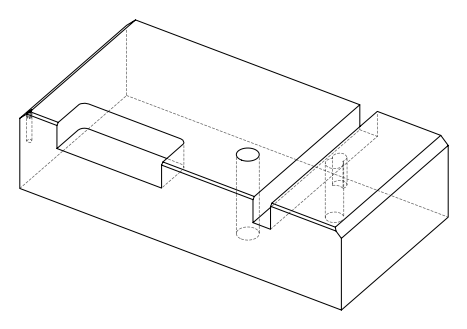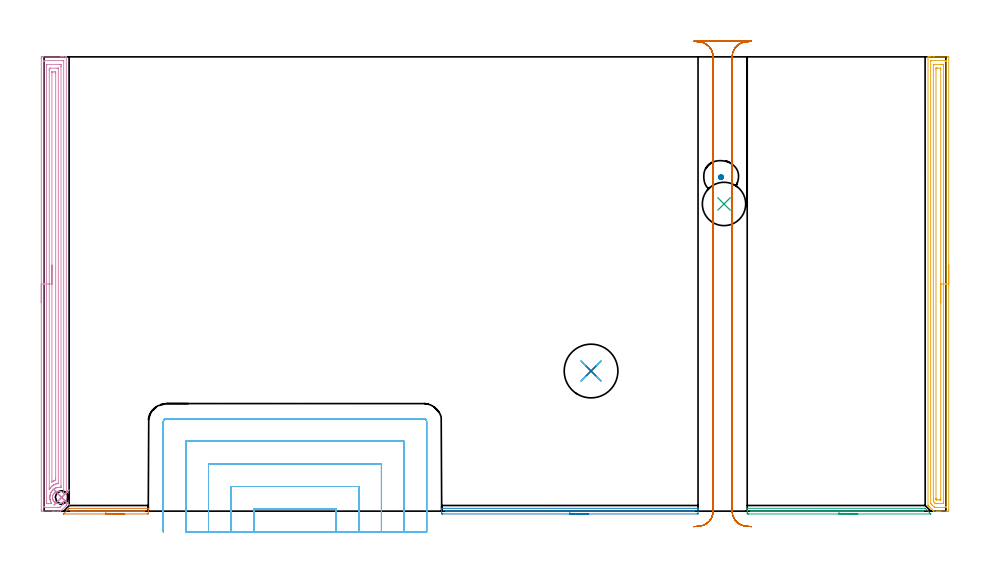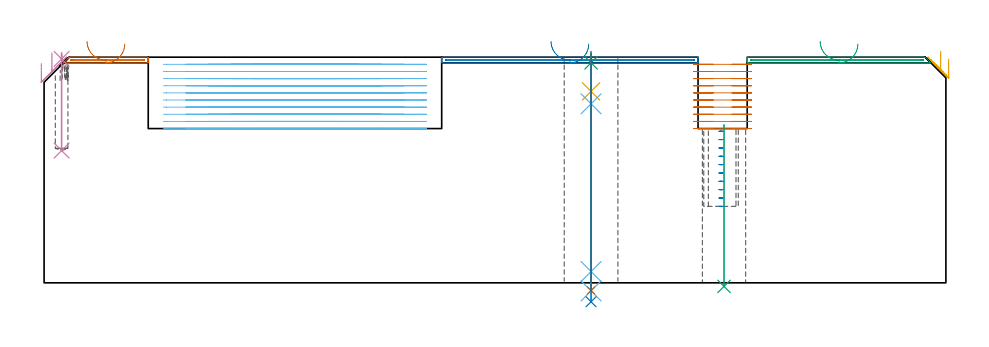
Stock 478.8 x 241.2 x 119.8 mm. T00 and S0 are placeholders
(PLAN: 16 operations, 8 tool changes, 69.5 min)
(1 AREA_MILL | FG_CHAMFER_SURFACE | UGT0205_001 | 0.83 min | 223 mm3)
(2 AREA_MILL_1 | FG_CHAMFER_SURFACE_1 | UGT0205_001 | 2.31 min | 631 mm3)
(3 AREA_MILL_2 | FG_CHAMFER_SURFACE_2 | UGT0205_001 | 1.67 min | 459 mm3)
(4 AREA_MILL_3 | FG_CHAMFER_SURFACE_3 | UGT0205_001 | 9.85 min | 21310 mm3)
(5 AREA_MILL_4 | FG_CHAMFER_SURFACE_4 | UGT0205_001 | 7.97 min | 14574 mm3)
(6 MILL_SLOT | SLOT_PARTIAL_RECTANGULAR | NXT0201_012 | Follow Part, ap 4, ae 75% | 31.75 min | 335668 mm3)
(7 MILL_RECTANGULAR_SLOT | SLOT_RECTANGULAR | NXT0201_012 | Follow Part, ap 4, ae 75% | 12.34 min | 238618 mm3)
(8 MILL_BLIND_HOLE_FROM_SOLID_MATERIAL | STEP1POCKET | NXT0201_012 | Spiral | 0.45 min | 10925 mm3)
(9 SPOT_DRILL | STEP1HOLE | NXT0321_9005460120000 | 0.05 min | 132 mm3)
(10 SPOT_DRILL_1 | STEP1POCKET_1 | NXT0321_9005460120000 | 0.03 min | 0 mm3)
(11 DRILL_BLIND_HOLE_INTO_CENTER | STEP1HOLE | NXT0301_092 | 0.08 min | 1713 mm3)
(12 GUN_DRILL_THROUGH_HOLE | STEP1HOLE | UGT0307_009 | 0.6 min | 11580 mm3)
(13 DRILL_TO_ENLARGE_THROUGH_HOLE | STEP1HOLE | NXT0301_104 | 0.5 min | 4975 mm3)
(14 DRILL_TO_ENLARGE_THROUGH_HOLE_1 | STEP1HOLE | UGT0301_392 | 0.53 min | 57885 mm3)
(15 INDEXABLE_INSERT_DRILL_THROUGH_HOLE_FROM_SOLID | STEP1HOLE_1 | NXT0302_017 | 0.35 min | 31383 mm3)
(16 DRILL_BLIND_HOLE_INTO_CENTER_1 | STEP1POCKET_1 | NXT0301_038 | 0.21 min | 1453 mm3)
(TOOL UGT0205_001 | Chamfer Mill 20 x 3 x 45 deg. | D20 FL50 Z2)
(TOOL NXT0201_012 | ENDMILL 16mm [2P460-1600-NA 1630] | D16 FL38 Z6)
(TOOL NXT0321_9005460120000 | NC Spot Drill, 142deg, 12mm, Carbide, Uncoated | D12 PA142 FL30 Z2)
(TOOL NXT0301_092 | Carbide Drill 12.1mm [860.1-1210-061A1-MM 2214] | D12.1 PA140 FL77 Z2)
(TOOL UGT0307_009 | Gun Drill 12 mm | D12 PA130 FL24 Z1)
(TOOL NXT0301_104 | Carbide Drill 14mm [860.1-1400-112A1-MM 2214] | D14 PA140 FL123 Z2)
(TOOL UGT0301_392 | Twist Drill 28.5 mm | D28.5 PA118 FL165 Z2)
(TOOL NXT0302_017 | Index. Insert Drill 23mm [880-D2300L25-05] | D23 PA176 FL115 Z2)
(TOOL NXT0301_038 | Carbide Drill 6.7mm [860.1-0670-034A1-MM 2214] | D6.7 PA140 FL53 Z2)
(OP 1 AREA_MILL)
G17 G21 G94 G90
T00 M6
G54
G17 G0 G90 X42.8 Y-1.5 S1061 M3
G43 Z129.8 H0
Z126.8
G94 G1 X42.762 Z125.928 F250.
X42.648 Z125.063
X42.459 Z124.212
X42.197 Z123.38
X41.863 Z122.574
X41.46 Z121.8
X40.992 Z121.064
X40.46 Z120.372
X39.871 Z119.729
X39.228 Z119.14
X38.536 Z118.608
X37.8 Z118.14
X37.026 Z117.737
X36.22 Z117.403
X35.388 Z117.141
X34.536 Z116.952
X33.672 Z116.838
X32.8 Z116.8
X10.404
X10.321 Y-1.495 Z116.803
X10.318 Y-1.494 Z116.804
X10.321 Y-1.478 Z116.82
X12.733 Y0.933 Z119.233
X13.29 Y1.491 Z119.787
X13.304 Y1.494 Z119.789
X13.596 Y1.5 Z119.8
X55.13
X55.29 Y1.497 Z119.788
X55.293 Y1.441 Z119.733
X55.3 Y1.039 Z119.338
Y0.678 Z118.977
Y0. Z118.295
Y-1.231 Z117.066
X55.298 Y-1.491 Z116.805
X54.827 Y-1.5 Z116.8
X32.8
Y-0.086 Z118.214
X14.403 Y-0.085 Z118.215
X14.232 Y-0.083 Z118.217
X14.185 Y-0.08 Z118.22
X14.182 Y-0.078 Z118.222
X14.183 Y-0.074 Z118.226
X14.212 Y-0.041 Z118.259
X14.253 Y0. Z118.3
X14.335 Y0.073 Z118.373
X14.41 Y0.079 Z118.379
X14.489 Y0.082 Z118.382
X15.297 Y0.085 Z118.385
X15.382 Y0.086 Z118.386
X52.983 Y0.085 Z118.385
X53.155 Y0.083 Z118.383
X53.268 Y0.079 Z118.379
X53.292 Y0.077 Z118.377
X53.295 Y0.073 Z118.373
X53.297 Y0.057 Z118.357
X53.298 Y0. Z118.3
X53.295 Y-0.05 Z118.25
X53.29 Y-0.073 Z118.227
X53.285 Y-0.079 Z118.221
X53.24 Y-0.081 Z118.219
X53.069 Y-0.085 Z118.215
X52.983 Y-0.086 Z118.214
X52.897
X32.8
X31.928 Z118.252
X31.064 Z118.366
X30.212 Z118.555
X29.38 Z118.817
X28.574 Z119.151
X27.8 Z119.554
X27.064 Z120.023
X26.372 Z120.554
X25.729 Z121.143
X25.14 Z121.786
X24.608 Z122.478
X24.14 Z123.214
X23.737 Z123.988
X23.403 Z124.794
X23.141 Z125.626
X22.952 Z126.478
X22.838 Z127.343
X22.8 Z128.214
G0 Z129.8
M5
M2
(OP 2 AREA_MILL_1)
G17 G21 G94 G90
T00 M6
G54
G17 G0 G90 X289.15 Y-1.5 S1061 M3
G43 Z129.8 H0
Z126.8
G94 G1 X289.112 Z125.928 F250.
X288.998 Z125.064
X288.809 Z124.212
X288.547 Z123.38
X288.213 Z122.574
X287.81 Z121.8
X287.342 Z121.064
X286.81 Z120.372
X286.221 Z119.729
X285.578 Z119.14
X284.886 Z118.608
X284.15 Z118.14
X283.376 Z117.737
X282.57 Z117.403
X281.738 Z117.141
X280.887 Z116.952
X280.022 Z116.838
X279.15 Z116.8
X211.716
X211.572 Y-1.499 Z116.801
X211.102 Y-1.491 Z116.805
X211.1 Y-1.23 Z117.067
Y-0.893 Z117.404
Y-0.338 Z117.959
Y0. Z118.295
Y0.675 Z118.975
Y1.041 Z119.34
X211.107 Y1.441 Z119.733
X211.11 Y1.497 Z119.788
X211.269 Y1.5 Z119.8
X347.031
X347.19 Y1.497 Z119.788
X347.193 Y1.441 Z119.733
X347.2 Y1.04 Z119.34
Y0.675 Z118.975
Y0. Z118.295
Y-1.23 Z117.067
X347.198 Y-1.491 Z116.805
X346.727 Y-1.5 Z116.8
X279.15
Y-0.086 Z118.214
X213.416 Y-0.085 Z118.215
X213.244 Y-0.083 Z118.217
X213.131 Y-0.079 Z118.221
X213.108 Y-0.077 Z118.223
X213.105 Y-0.073 Z118.227
X213.103 Y-0.057 Z118.243
X213.102 Y0. Z118.3
X213.105 Y0.05 Z118.35
X213.11 Y0.072 Z118.372
X213.115 Y0.079 Z118.379
X213.159 Y0.081 Z118.381
X213.33 Y0.085 Z118.385
X213.416 Y0.086 Z118.386
X213.502
X344.884 Y0.085 Z118.385
X345.056 Y0.083 Z118.383
X345.169 Y0.079 Z118.379
X345.192 Y0.077 Z118.377
X345.195 Y0.073 Z118.373
X345.198 Y0.057 Z118.357
Y0. Z118.3
X345.195 Y-0.05 Z118.25
X345.191 Y-0.073 Z118.227
X345.185 Y-0.079 Z118.221
X345.141 Y-0.081 Z118.219
X344.97 Y-0.085 Z118.215
X344.884 Y-0.086 Z118.214
X344.798
X279.15
X278.278 Z118.252
X277.414 Z118.366
X276.562 Z118.555
X275.73 Z118.817
X274.924 Z119.151
X274.15 Z119.554
X273.414 Z120.023
X272.722 Z120.554
X272.079 Z121.143
X271.49 Z121.786
X270.959 Z122.478
X270.49 Z123.214
X270.087 Z123.988
X269.753 Z124.794
X269.491 Z125.626
X269.302 Z126.478
X269.188 Z127.343
X269.15 Z128.214
G0 Z129.8
M5
M2
(OP 3 AREA_MILL_2)
G17 G21 G94 G90
T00 M6
G54
G17 G0 G90 X432.05 Y-1.5 S1061 M3
G43 Z129.8 H0
Z126.8
G94 G1 X432.012 Z125.928 F250.
X431.898 Z125.063
X431.709 Z124.212
X431.447 Z123.38
X431.113 Z122.574
X430.71 Z121.8
X430.242 Z121.064
X429.711 Z120.372
X429.121 Z119.729
X428.478 Z119.139
X427.786 Z118.608
X427.05 Z118.14
X426.276 Z117.737
X425.47 Z117.403
X424.638 Z117.141
X423.787 Z116.952
X422.922 Z116.838
X422.05 Z116.8
X373.896
X373.752 Y-1.499 Z116.801
X373.302 Y-1.491 Z116.805
X373.3 Y-1.192 Z117.105
Y-0.893 Z117.404
Y-0.3 Z117.997
Y0. Z118.295
Y0.599 Z118.899
Y1.092 Z119.391
X373.307 Y1.448 Z119.74
X373.31 Y1.497 Z119.788
X373.45 Y1.5 Z119.8
X467.529
X467.806 Y1.494 Z119.791
X467.931 Y1.369 Z119.668
X467.961 Y1.339 Z119.639
X470.204 Y-0.904 Z117.395
X470.502 Y-1.201 Z117.098
X470.641 Y-1.339 Z116.957
X470.799 Y-1.498 Z116.8
Y-1.499 Z116.799
X470.716 Y-1.5 Z116.8
X422.05
Y-0.086 Z118.214
X375.679
X375.316 Y-0.079 Z118.221
X375.31 Y-0.053 Z118.247
X375.304 Y0. Z118.3
X375.303 Y0.047 Z118.347
X375.306 Y0.07 Z118.37
X375.308 Y0.076 Z118.376
X375.338 Y0.079 Z118.379
X375.508 Y0.084 Z118.384
X375.594 Y0.085 Z118.385
X465.66 Y0.086 Z118.386
X466.553 Y0.085 Z118.385
X466.637 Y0.083 Z118.383
X466.722 Y0.079 Z118.379
X466.765 Y0.073 Z118.373
X466.792 Y0.05 Z118.35
X466.847 Y0. Z118.3
X466.915 Y-0.073 Z118.227
X466.917 Y-0.078 Z118.222
X466.91 Y-0.08 Z118.22
X466.866 Y-0.084 Z118.216
X466.809 Y-0.085 Z118.215
X466.723 Y-0.086 Z118.214
X422.05
X421.178 Z118.252
X420.314 Z118.366
X419.462 Z118.555
X418.63 Z118.817
X417.824 Z119.151
X417.05 Z119.554
X416.314 Z120.023
X415.622 Z120.554
X414.979 Z121.143
X414.39 Z121.786
X413.859 Z122.478
X413.39 Z123.214
X412.987 Z123.988
X412.653 Z124.794
X412.391 Z125.626
X412.202 Z126.478
X412.088 Z127.343
X412.05 Z128.214
G0 Z129.8
M5
M2
(OP 4 AREA_MILL_3)
G17 G21 G94 G90
T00 M6
G54
G17 G0 G90 X-1.5 Y110.6 S1061 M3
G43 Z129.8 H0
Z116.5
G94 G1 Y110.638 Z115.628 F250.
Y110.752 Z114.764
Y110.941 Z113.912
Y111.203 Z113.08
Y111.537 Z112.274
Y111.94 Z111.5
Y112.409 Z110.764
Y112.94 Z110.072
Y113.529 Z109.429
Y114.172 Z108.84
Y114.864 Z108.308
Y115.6 Z107.84
Y116.374 Z107.437
Y117.18 Z107.103
Y118.012 Z106.841
Y118.864 Z106.652
Y119.728 Z106.538
Y120.6 Z106.5
Y240.182
X-1.499 Y240.598 Z106.501
X-1.495 Y241.068 Z106.503
X-1.492 Y241.191 Z106.506
X-1.03 Y241.196 Z106.968
X-0.434 Y241.2 Z107.563
X8.681 Z116.675
X9.256 Z117.253
X9.564 Z117.56
X10.139 Z118.135
X10.447 Z118.442
X11.472 Z119.472
X11.79 Y241.193 Z119.781
X11.797 Y241.191 Z119.788
X11.8 Y241.044 Z119.8
Y3.278
X11.796 Y3.004 Z119.786
X11.781 Y2.979 Z119.777
X8.808 Y0.007 Z116.804
X8.799 Y0. Z116.795
X8.681 Z116.681
X8.6 Z116.6
X7.531 Z115.531
X6.916 Z114.911
X5.725 Z113.722
X5.15 Z113.144
X4.555 Z112.55
X-1.318 Y0.001 Z106.679
X-1.492 Y0.01 Z106.506
X-1.499 Y0.184 Z106.499
X-1.5 Y0.602 Z106.5
Y120.6
X-0.086 Z107.914
Y238.814
X-0.084 Y239.022 Z107.916
X-0.082 Y239.125 Z107.918
X-0.079 Y239.174 Z107.921
X-0.074 Y239.19 Z107.926
X-0.028 Y239.192 Z107.972
X0.355 Y239.199 Z108.355
X9.564 Y239.2 Z117.564
X10.067 Y239.198 Z118.067
X10.279 Y239.193 Z118.279
X10.379 Y239.189 Z118.379
X10.385 Y238.877 Z118.385
Y238.814
Y9.547
X10.384 Y9.523 Z118.384
X10.379 Y9.441 Z118.379
X10.301 Y9.523 Z118.301
X10.227 Y9.607 Z118.227
X10.162 Y9.671 Z118.162
X9.959 Y9.852 Z117.959
X9.746 Y10.018 Z117.746
X9.52 Y10.166 Z117.52
X9.284 Y10.295 Z117.284
X9.038 Y10.405 Z117.038
X8.786 Y10.499 Z116.786
X8.406 Y10.584 Z116.406
X7.968 Y10.635 Z115.968
X7.528 Y10.626 Z115.528
X7.168 Y10.58 Z115.168
X6.814 Y10.499 Z114.814
X6.65 Y10.442 Z114.65
X6.419 Y10.347 Z114.419
X6.197 Y10.231 Z114.197
X5.772 Y9.956 Z113.772
X5.568 Y9.791 Z113.568
X5.376 Y9.607 Z113.376
X5.123 Y9.293 Z113.123
X4.894 Y8.956 Z112.894
X4.774 Y8.716 Z112.774
X4.603 Y8.278 Z112.603
X4.538 Y8.054 Z112.538
X4.498 Y7.824 Z112.498
X4.458 Y7.379 Z112.458
X4.456 Y7.156 Z112.456
X4.475 Y6.933 Z112.475
X4.509 Y6.705 Z112.509
X4.557 Y6.48 Z112.557
X4.621 Y6.259 Z112.621
X4.699 Y6.041 Z112.699
X4.791 Y5.837 Z112.791
X4.894 Y5.64 Z112.894
X5.056 Y5.388 Z113.056
X5.236 Y5.15 Z113.236
X5.495 Y4.884 Z113.495
X5.772 Y4.644 Z113.772
X6.08 Y4.438 Z114.08
X6.401 Y4.258 Z114.401
X6.65 Y4.154 Z114.65
X7.085 Y4.04 Z115.085
X7.528 Y3.973 Z115.528
X7.968 Y3.966 Z115.968
X8.406 Y4.016 Z116.406
X8.808 Y4.118 Z116.808
X9.2 Y4.258 Z117.2
X9.284 Y4.303 Z117.284
X9.743 Y4.586 Z117.743
X9.959 Y4.748 Z117.959
X10.162 Y4.933 Z118.162
X10.365 Y5.149 Z118.365
X10.379 Y5.157 Z118.379
X10.385 Y5.128 Z118.385
X10.386 Y5.124 Z118.386
X10.385 Y4.17 Z118.385
X10.381 Y4.067 Z118.381
X10.379 Y4.045 Z118.379
X10.364 Y4.025 Z118.364
X10.326 Y3.981 Z118.326
X10.199 Y3.85 Z118.199
X8.681 Y2.331 Z116.681
X8.401 Y2.06 Z116.401
X8.359 Y2.021 Z116.359
X8.305 Y2.01 Z116.305
X8.177 Y2.003 Z116.177
X7.798 Y2.001 Z115.798
X7.297 Y2. Z115.297
X0.736 Z108.736
X0.233 Y2.002 Z108.233
X0.021 Y2.007 Z108.021
X-0.079 Y2.011 Z107.921
X-0.085 Y2.323 Z107.915
Y2.386
X-0.086 Y120.6 Z107.914
X1.328 Z109.328
X1.329 Y236.431 Z109.329
X1.331 Y237.03 Z109.331
X1.334 Y237.175 Z109.334
X1.335 Y237.186 Z109.335
X1.35 Y237.19 Z109.35
X1.394 Y237.196 Z109.394
X1.451 Y237.199 Z109.451
X8.513 Y237.2 Z116.513
X8.681 Y237.198 Z116.681
X8.85 Y237.194 Z116.85
X8.956 Y237.19 Z116.956
X8.965 Y237.126 Z116.965
X8.967 Y237.03 Z116.967
X8.97 Y236.738 Z116.97
X8.971 Y236.137 Z116.971
X8.972 Y235.844 Z116.972
X8.971 Y13.691 Z116.971
Y13.092
X8.969 Y12.801 Z116.969
X8.965 Y12.508 Z116.965
X8.959 Y12.494 Z116.959
X8.943 Y12.495 Z116.943
X8.902 Y12.5 Z116.902
X8.824 Y12.513 Z116.824
X8.681 Y12.537 Z116.681
X8.287 Y12.598 Z116.287
X8.025 Y12.623 Z116.025
X7.798 Y12.622 Z115.798
X7.395 Y12.608 Z115.395
X6.916 Y12.538 Z114.916
X6.643 Y12.476 Z114.643
X6.374 Y12.395 Z114.374
X6.033 Y12.267 Z114.033
X5.986 Y12.247 Z113.986
X5.889 Y12.2 Z113.889
X5.426 Y11.921 Z113.426
X5.15 Y11.741 Z113.15
X4.909 Y11.551 Z112.909
X4.642 Y11.308 Z112.642
X4.458 Y11.115 Z112.458
X4.267 Y10.879 Z112.267
X4.07 Y10.615 Z112.07
X3.933 Y10.416 Z111.933
X3.797 Y10.203 Z111.797
X3.727 Y10.069 Z111.727
X3.617 Y9.85 Z111.617
X3.477 Y9.523 Z111.477
X3.45 Y9.457 Z111.45
X3.384 Y9.283 Z111.384
X3.23 Y8.787 Z111.23
X3.192 Y8.631 Z111.192
X3.147 Y8.392 Z111.147
X3.099 Y8.036 Z111.099
X3.072 Y7.739 Z111.072
X3.051 Y7.402 Z111.051
X3.05 Y7.121 Z111.05
X3.065 Y6.847 Z111.065
X3.094 Y6.553 Z111.094
X3.149 Y6.192 Z111.149
X3.2 Y5.955 Z111.2
X3.235 Y5.801 Z111.235
X3.384 Y5.301 Z111.384
X3.473 Y5.063 Z111.473
X3.535 Y4.91 Z111.535
X3.779 Y4.426 Z111.779
X3.928 Y4.17 Z111.928
X4.018 Y4.016 Z112.018
X3.721 Y4.006 Z111.721
X3.552 Y4.001 Z111.552
X2.333 Y4. Z110.333
X1.619 Y4.003 Z109.619
X1.45 Y4.006 Z109.45
X1.344 Y4.01 Z109.344
X1.335 Y4.074 Z109.335
X1.333 Y4.17 Z109.333
X1.33 Y4.462 Z109.33
X1.329 Y5.063 Z109.329
X1.328 Y5.356 Z109.328
Y120.6
X2.743 Z110.743
Y234.109
X2.744 Y234.353 Z110.744
X2.749 Y234.995 Z110.749
X2.762 Y235.19 Z110.762
X3.429 Y235.2 Z111.429
X6.961 Z114.961
X7.344 Y235.195 Z115.344
X7.535 Y235.19 Z115.535
X7.551 Y235.188 Z115.551
X7.553 Y235.174 Z115.553
X7.556 Y235.139 Z115.556
X7.557 Y235.09 Z115.557
Y15.121
X7.555 Y14.877 Z115.555
X7.553 Y14.715 Z115.553
X7.551 Y14.643 Z115.551
X7.196 Y14.593 Z115.196
X6.916 Y14.548 Z114.916
X6.448 Y14.457 Z114.448
X6.033 Y14.336 Z114.033
X5.78 Y14.24 Z113.78
X5.632 Y14.179 Z113.632
X5.237 Y13.984 Z113.237
X5.182 Y13.952 Z113.182
X5.15 Y13.933 Z113.15
X4.638 Y13.61 Z112.638
X4.267 Y13.335 Z112.267
X4.136 Y13.225 Z112.136
X3.985 Y13.092 Z111.985
X3.682 Y12.791 Z111.682
X3.384 Y12.445 Z111.384
X3.275 Y12.311 Z111.275
X3.19 Y12.2 Z111.19
X3.045 Y11.997 Z111.045
X2.903 Y11.794 Z110.903
X2.855 Y11.724 Z110.855
X2.771 Y11.6 Z110.771
X2.75 Y11.572 Z110.75
X2.749 Z110.749
X2.747 Y11.586 Z110.747
X2.744 Y11.662 Z110.744
X2.743 Y11.736 Z110.743
Y11.956
Y120.6
X4.157 Z112.157
Y232.792
X4.16 Y233.015 Z112.16
X4.164 Y233.163 Z112.164
X4.166 Y233.192 Z112.166
X4.171 Y233.194 Z112.171
X4.189 Y233.197 Z112.189
X4.267 Y233.199 Z112.267
X5.408 Y233.2 Z113.408
X6.033 Y233.196 Z114.033
X6.121 Y233.193 Z114.121
X6.13 Y233.191 Z114.13
X6.136 Y233.168 Z114.136
X6.14 Y233.052 Z114.14
X6.142 Y232.903 Z114.142
X6.143 Y232.68 Z114.143
Y232.569
Y17.442
X6.141 Y16.661 Z114.141
X6.14 Y16.552 Z114.14
X6.136 Y16.445 Z114.136
X6.033 Y16.399 Z114.033
X5.574 Y16.232 Z113.574
X5.15 Y16.059 Z113.15
X4.959 Y15.962 Z112.959
X4.592 Y15.769 Z112.592
X4.186 Y15.526 Z112.186
X4.167 Y15.517 Z112.167
X4.163 Y15.519 Z112.163
X4.161 Y15.525 Z112.161
X4.158 Y15.583 Z112.158
X4.157 Y15.88 Z112.157
Y120.6
Y121.472 Z112.195
Y122.337 Z112.309
Y123.188 Z112.498
Y124.02 Z112.76
Y124.826 Z113.094
Y125.6 Z113.497
Y126.336 Z113.965
Y127.028 Z114.496
Y127.671 Z115.086
Y128.26 Z115.729
Y128.792 Z116.421
Y129.26 Z117.157
Y129.663 Z117.931
Y129.997 Z118.737
Y130.259 Z119.569
Y130.448 Z120.42
Y130.562 Z121.285
Y130.6 Z122.157
G0 Z129.8
M5
M2
(OP 5 AREA_MILL_4)
G17 G21 G94 G90
T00 M6
G54
G17 G0 G90 X480.3 Y130.6 S1061 M3
G43 Z129.8 H0
Z118.8
G94 G1 Y130.562 Z117.928 F250.
Y130.448 Z117.064
Y130.259 Z116.212
Y129.997 Z115.38
Y129.663 Z114.574
Y129.26 Z113.8
Y128.792 Z113.064
Y128.26 Z112.372
Y127.671 Z111.729
Y127.028 Z111.14
Y126.336 Z110.608
Y125.6 Z110.14
Y124.826 Z109.737
Y124.02 Z109.403
Y123.188 Z109.141
Y122.336 Z108.952
Y121.472 Z108.838
Y120.6 Z108.8
X480.299 Y0.602 Z108.801
X480.294 Y0.012 Z108.803
X480.291 Y0.007 Z108.806
X479.705 Y0. Z109.392
X476.138 Z112.957
X475.557 Z113.54
X475.246 Z113.851
X474.665 Z114.432
X474.354 Z114.742
X473.732 Z115.367
X472.348 Z116.752
X472.302 Y0.001 Z116.795
X472.292 Y0.007 Z116.806
X472.125 Y0.173 Z116.971
X471.995 Y0.304 Z117.103
X471.737 Y0.563 Z117.363
X469.914 Y2.386 Z119.186
X469.486 Y2.814 Z119.614
X469.42 Y2.882 Z119.68
X469.304 Y3.005 Z119.79
X469.3 Y3.278 Z119.8
Y241.044
X469.303 Y241.19 Z119.788
X469.35 Y241.192 Z119.742
X469.715 Y241.2 Z119.384
X470.165 Z118.934
X470.787 Z118.308
X471.99 Z117.107
X472.571 Z116.523
X479.705 Z109.393
X479.997 Y241.197 Z109.1
X480.292 Y241.19 Z108.806
X480.299 Y240.895 Z108.799
X480.3 Y120.6 Z108.8
X478.886 Z110.214
Y2.313
X478.885 Y2.24 Z110.215
X478.881 Y2.094 Z110.219
X478.878 Y2.009 Z110.222
X478.86 Y2.007 Z110.24
X478.813 Y2.004 Z110.287
X478.307 Y2. Z110.793
X473.462 Y2.001 Z115.638
X472.953 Y2.004 Z116.147
X472.766 Y2.01 Z116.334
X472.571 Y2.191 Z116.529
X472.366 Y2.386 Z116.734
X471.679 Y3.071 Z117.421
X471.472 Y3.278 Z117.628
X470.787 Y3.97 Z118.313
X470.74 Y4.021 Z118.36
X470.721 Y4.053 Z118.379
X470.718 Y4.098 Z118.382
X470.716 Y4.17 Z118.384
X470.715 Y4.243 Z118.385
X470.714 Y238.887 Z118.386
X470.715 Y238.96 Z118.385
X470.719 Y239.105 Z118.381
X470.722 Y239.191 Z118.378
X470.74 Y239.193 Z118.36
X470.787 Y239.196 Z118.313
X471.293 Y239.2 Z117.807
X478.427 Z110.673
X478.813 Y239.196 Z110.287
X478.867 Y239.193 Z110.233
X478.877 Y239.191 Z110.223
X478.881 Y239.13 Z110.219
X478.884 Y239.033 Z110.216
X478.885 Y238.887 Z110.215
X478.886 Y238.814 Z110.214
Y120.6
X477.472 Z111.628
X477.471 Y4.621 Z111.629
X477.469 Y4.17 Z111.631
X477.467 Y4.06 Z111.633
X477.465 Y4.014 Z111.635
X477.37 Y4.009 Z111.73
X477.198 Y4.002 Z111.902
X474.524 Y4. Z114.576
X473.632 Y4.001 Z115.468
X473.462 Y4.004 Z115.638
X473.292 Y4.01 Z115.808
X473.194 Y4.018 Z115.906
X473.14 Y4.067 Z115.96
X473.031 Y4.17 Z116.069
X472.571 Y4.632 Z116.529
X472.143 Y5.063 Z116.957
X472.135 Y5.498 Z116.965
X472.131 Y5.955 Z116.969
X472.129 Y6.397 Z116.971
X472.128 Y6.847 Z116.972
X472.129 Y236.579 Z116.971
X472.131 Y237.03 Z116.969
X472.133 Y237.14 Z116.967
X472.135 Y237.186 Z116.965
X472.23 Y237.191 Z116.87
X472.402 Y237.198 Z116.698
X476.138 Y237.2 Z112.962
X476.86 Y237.199 Z112.24
X477.029 Y237.196 Z112.071
X477.199 Y237.19 Z111.901
X477.465 Y237.168 Z111.635
X477.467 Y237.03 Z111.633
X477.47 Y236.589 Z111.63
X477.471 Y236.137 Z111.629
X477.472 Y235.695 Z111.628
Y120.6
X476.057 Z113.043
Y6.847
X476.052 Y6.04 Z113.048
X476.051 Y6.016 Z113.049
X476.038 Y6.01 Z113.062
X475.986 Y6.006 Z113.114
X475.881 Y6.002 Z113.219
X475.669 Y6. Z113.431
X475.246 Z113.854
X474.309 Z114.791
X473.91 Y6.003 Z115.19
X473.711 Y6.007 Z115.389
X473.662 Y6.01 Z115.438
X473.631 Y6.029 Z115.469
X473.587 Y6.073 Z115.513
X473.55 Y6.126 Z115.55
X473.547 Y6.214 Z115.553
X473.545 Y6.398 Z115.555
X473.543 Y6.767 Z115.557
Y6.847
Y234.353
X473.548 Y235.16 Z115.552
X473.549 Y235.184 Z115.551
X473.562 Y235.19 Z115.538
X473.614 Y235.194 Z115.486
X473.719 Y235.198 Z115.381
X473.931 Y235.199 Z115.169
X474.354 Y235.2 Z114.746
X475.889 Y235.198 Z113.211
X475.989 Y235.195 Z113.111
X476.037 Y235.19 Z113.063
X476.051 Y235.186 Z113.049
X476.057 Y234.353 Z113.043
Y120.6
Y119.728 Z113.081
Y118.864 Z113.195
Y118.012 Z113.383
Y117.18 Z113.646
Y116.374 Z113.98
Y115.6 Z114.382
Y114.864 Z114.851
Y114.172 Z115.382
Y113.529 Z115.972
Y112.94 Z116.615
Y112.408 Z117.307
Y111.94 Z118.043
Y111.537 Z118.816
Y111.203 Z119.622
Y110.941 Z120.454
Y110.752 Z121.306
Y110.638 Z122.171
Y110.6 Z123.043
G0 Z129.8
M5
M2
(OP 6 MILL_SLOT)
G17 G21 G94 G90
T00 M6
G54
G17 G0 G90 X155.1 Y-11. S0 M3
G43 Z129.8 H1
Z116.01
G94 G1 Y-8. F250.
Y1.1 F500.
X111.3
Y-8.
Y-11. F250.
X167.1
Y-8.
Y13.1 F500.
X99.3
Y-8.
Y-11. F250.
X179.1
Y-8.
Y25.1 F500.
X87.3
Y-8.
Y-11. F250.
X191.1
Y-8.
Y37.1 F500.
X75.3
Y-8.
Y-11. F250.
X203.1
Y-8.
Y47.5 F500.
G3 X201.5 Y49.1 R1.6
G1 X64.9
G3 X63.3 Y47.5 R1.6
G1 Y-8.
Y-11. F250.
G0 X155.1 Z112.22
G1 Y-8.
Y1.1 F500.
X111.3
Y-8.
Y-11. F250.
X167.1
Y-8.
Y13.1 F500.
X99.3
Y-8.
Y-11. F250.
X179.1
Y-8.
Y25.1 F500.
X87.3
Y-8.
Y-11. F250.
X191.1
Y-8.
Y37.1 F500.
X75.3
Y-8.
Y-11. F250.
X203.1
Y-8.
Y47.5 F500.
G3 X201.5 Y49.1 R1.6
G1 X64.9
G3 X63.3 Y47.5 R1.6
G1 Y-8.
Y-11. F250.
G0 X155.1 Z108.43
G1 Y-8.
Y1.1 F500.
X111.3
Y-8.
Y-11. F250.
X167.1
Y-8.
Y13.1 F500.
X99.3
Y-8.
Y-11. F250.
X179.1
Y-8.
Y25.1 F500.
X87.3
Y-8.
Y-11. F250.
X191.1
Y-8.
Y37.1 F500.
X75.3
Y-8.
Y-11. F250.
X203.1
Y-8.
Y47.5 F500.
G3 X201.5 Y49.1 R1.6
G1 X64.9
G3 X63.3 Y47.5 R1.6
G1 Y-8.
Y-11. F250.
G0 X155.1 Z104.64
G1 Y-8.
Y1.1 F500.
X111.3
Y-8.
Y-11. F250.
X167.1
Y-8.
Y13.1 F500.
X99.3
Y-8.
Y-11. F250.
X179.1
Y-8.
Y25.1 F500.
X87.3
Y-8.
Y-11. F250.
X191.1
Y-8.
Y37.1 F500.
X75.3
Y-8.
Y-11. F250.
X203.1
Y-8.
Y47.5 F500.
G3 X201.5 Y49.1 R1.6
G1 X64.9
G3 X63.3 Y47.5 R1.6
G1 Y-8.
Y-11. F250.
G0 X155.1 Z100.85
G1 Y-8.
Y1.1 F500.
X111.3
Y-8.
Y-11. F250.
X167.1
Y-8.
Y13.1 F500.
X99.3
Y-8.
Y-11. F250.
X179.1
Y-8.
Y25.1 F500.
X87.3
Y-8.
Y-11. F250.
X191.1
Y-8.
Y37.1 F500.
X75.3
Y-8.
Y-11. F250.
X203.1
Y-8.
Y47.5 F500.
G3 X201.5 Y49.1 R1.6
G1 X64.9
G3 X63.3 Y47.5 R1.6
G1 Y-8.
Y-11. F250.
G0 X155.1 Z97.06
G1 Y-8.
Y1.1 F500.
X111.3
Y-8.
Y-11. F250.
X167.1
Y-8.
Y13.1 F500.
X99.3
Y-8.
Y-11. F250.
X179.1
Y-8.
Y25.1 F500.
X87.3
Y-8.
Y-11. F250.
X191.1
Y-8.
Y37.1 F500.
X75.3
Y-8.
Y-11. F250.
X203.1
Y-8.
Y47.5 F500.
G3 X201.5 Y49.1 R1.6
G1 X64.9
G3 X63.3 Y47.5 R1.6
G1 Y-8.
Y-11. F250.
G0 X155.1 Z93.27
G1 Y-8.
Y1.1 F500.
X111.3
Y-8.
Y-11. F250.
X167.1
Y-8.
Y13.1 F500.
X99.3
Y-8.
Y-11. F250.
X179.1
Y-8.
Y25.1 F500.
X87.3
Y-8.
Y-11. F250.
X191.1
Y-8.
Y37.1 F500.
X75.3
Y-8.
Y-11. F250.
X203.1
Y-8.
Y47.5 F500.
G3 X201.5 Y49.1 R1.6
G1 X64.9
G3 X63.3 Y47.5 R1.6
G1 Y-8.
Y-11. F250.
G0 X155.1 Z89.48
G1 Y-8.
Y1.1 F500.
X111.3
Y-8.
Y-11. F250.
X167.1
Y-8.
Y13.1 F500.
X99.3
Y-8.
Y-11. F250.
X179.1
Y-8.
Y25.1 F500.
X87.3
Y-8.
Y-11. F250.
X191.1
Y-8.
Y37.1 F500.
X75.3
Y-8.
Y-11. F250.
X203.1
Y-8.
Y47.5 F500.
G3 X201.5 Y49.1 R1.6
G1 X64.9
G3 X63.3 Y47.5 R1.6
G1 Y-8.
Y-11. F250.
G0 X155.1 Z85.69
G1 Y-8.
Y1.1 F500.
X111.3
Y-8.
Y-11. F250.
X167.1
Y-8.
Y13.1 F500.
X99.3
Y-8.
Y-11. F250.
X179.1
Y-8.
Y25.1 F500.
X87.3
Y-8.
Y-11. F250.
X191.1
Y-8.
Y37.1 F500.
X75.3
Y-8.
Y-11. F250.
X203.1
Y-8.
Y47.5 F500.
G3 X201.5 Y49.1 R1.6
G1 X64.9
G3 X63.3 Y47.5 R1.6
G1 Y-8.
Y-11. F250.
G0 X155.1 Z81.9
G1 Y-8.
Y1.1 F500.
X111.3
Y-8.
Y-11. F250.
X167.1
Y-8.
Y13.1 F500.
X99.3
Y-8.
Y-11. F250.
X179.1
Y-8.
Y25.1 F500.
X87.3
Y-8.
Y-11. F250.
X191.1
Y-8.
Y37.1 F500.
X75.3
Y-8.
Y-11. F250.
X203.1
Y-8.
Y47.5 F500.
G3 X201.5 Y49.1 R1.6
G1 X64.9
G3 X63.3 Y47.5 R1.6
G1 Y-8.
Y-11. F250.
G0 Z129.8
M5
M2
(OP 7 MILL_RECTANGULAR_SLOT)
G17 G21 G94 G90
T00 M6
G54
G17 G0 G90 X375.597 Y-8.23 S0 M3
G43 Z129.8 H1
Z116.01
G94 G1 X372.608 Y-7.97 F250.
G2 X365.3 Y0. R8. F500.
G1 Y241.2
G2 X372.608 Y249.17 R8.
G1 X375.597 Y249.43 F250.
X344.903
X347.892 Y249.17
G2 X355.2 Y241.2 R8. F500.
G1 Y0.
G2 X347.892 Y-7.97 R8.
G1 X344.903 Y-8.23 F250.
G0 X375.597 Z112.22
G1 X372.608 Y-7.97
G2 X365.3 Y0. R8. F500.
G1 Y241.2
G2 X372.608 Y249.17 R8.
G1 X375.597 Y249.43 F250.
X344.903
X347.892 Y249.17
G2 X355.2 Y241.2 R8. F500.
G1 Y0.
G2 X347.892 Y-7.97 R8.
G1 X344.903 Y-8.23 F250.
G0 X375.597 Z108.43
G1 X372.608 Y-7.97
G2 X365.3 Y0. R8. F500.
G1 Y241.2
G2 X372.608 Y249.17 R8.
G1 X375.597 Y249.43 F250.
X344.903
X347.892 Y249.17
G2 X355.2 Y241.2 R8. F500.
G1 Y0.
G2 X347.892 Y-7.97 R8.
G1 X344.903 Y-8.23 F250.
G0 X375.597 Z104.64
G1 X372.608 Y-7.97
G2 X365.3 Y0. R8. F500.
G1 Y241.2
G2 X372.608 Y249.17 R8.
G1 X375.597 Y249.43 F250.
X344.903
X347.892 Y249.17
G2 X355.2 Y241.2 R8. F500.
G1 Y0.
G2 X347.892 Y-7.97 R8.
G1 X344.903 Y-8.23 F250.
G0 X375.597 Z100.85
G1 X372.608 Y-7.97
G2 X365.3 Y0. R8. F500.
G1 Y241.2
G2 X372.608 Y249.17 R8.
G1 X375.597 Y249.43 F250.
X344.903
X347.892 Y249.17
G2 X355.2 Y241.2 R8. F500.
G1 Y0.
G2 X347.892 Y-7.97 R8.
G1 X344.903 Y-8.23 F250.
G0 X375.597 Z97.06
G1 X372.608 Y-7.97
G2 X365.3 Y0. R8. F500.
G1 Y241.2
G2 X372.608 Y249.17 R8.
G1 X375.597 Y249.43 F250.
X344.903
X347.892 Y249.17
G2 X355.2 Y241.2 R8. F500.
G1 Y0.
G2 X347.892 Y-7.97 R8.
G1 X344.903 Y-8.23 F250.
G0 X375.597 Z93.27
G1 X372.608 Y-7.97
G2 X365.3 Y0. R8. F500.
G1 Y241.2
G2 X372.608 Y249.17 R8.
G1 X375.597 Y249.43 F250.
X344.903
X347.892 Y249.17
G2 X355.2 Y241.2 R8. F500.
G1 Y0.
G2 X347.892 Y-7.97 R8.
G1 X344.903 Y-8.23 F250.
G0 X375.597 Z89.48
G1 X372.608 Y-7.97
G2 X365.3 Y0. R8. F500.
G1 Y241.2
G2 X372.608 Y249.17 R8.
G1 X375.597 Y249.43 F250.
X344.903
X347.892 Y249.17
G2 X355.2 Y241.2 R8. F500.
G1 Y0.
G2 X347.892 Y-7.97 R8.
G1 X344.903 Y-8.23 F250.
G0 X375.597 Z85.69
G1 X372.608 Y-7.97
G2 X365.3 Y0. R8. F500.
G1 Y241.2
G2 X372.608 Y249.17 R8.
G1 X375.597 Y249.43 F250.
X344.903
X347.892 Y249.17
G2 X355.2 Y241.2 R8. F500.
G1 Y0.
G2 X347.892 Y-7.97 R8.
G1 X344.903 Y-8.23 F250.
G0 X375.597 Z81.9
G1 X372.608 Y-7.97
G2 X365.3 Y0. R8. F500.
G1 Y241.2
G2 X372.608 Y249.17 R8.
G1 X375.597 Y249.43 F250.
X344.903
X347.892 Y249.17
G2 X355.2 Y241.2 R8. F500.
G1 Y0.
G2 X347.892 Y-7.97 R8.
G1 X344.903 Y-8.23 F250.
G0 Z129.8
M5
M2
(OP 8 MILL_BLIND_HOLE_FROM_SOLID_MATERIAL)
G17 G21 G94 G90
T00 M6
G54
G17 G0 G90 X359.4 Y177.3 S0 M3
G43 Z129.8 H1
Z80.47
G94 G3 X359.975 Y177.875 R0.575 F250.
X359.4 Y178.45 R0.575
X358.25 Y177.3 R1.15
X359.4 Y178.45 R-1.15
X358.825 Y177.875 R0.575
X359.4 Y177.3 R0.575
G0 Z76.04
G3 X359.975 Y177.875 R0.575
X359.4 Y178.45 R0.575
X358.25 Y177.3 R1.15
X359.4 Y178.45 R-1.15
X358.825 Y177.875 R0.575
X359.4 Y177.3 R0.575
G0 Z71.61
G3 X359.975 Y177.875 R0.575
X359.4 Y178.45 R0.575
X358.25 Y177.3 R1.15
X359.4 Y178.45 R-1.15
X358.825 Y177.875 R0.575
X359.4 Y177.3 R0.575
G0 Z67.18
G3 X359.975 Y177.875 R0.575
X359.4 Y178.45 R0.575
X358.25 Y177.3 R1.15
X359.4 Y178.45 R-1.15
X358.825 Y177.875 R0.575
X359.4 Y177.3 R0.575
G0 Z62.75
G3 X359.975 Y177.875 R0.575
X359.4 Y178.45 R0.575
X358.25 Y177.3 R1.15
X359.4 Y178.45 R-1.15
X358.825 Y177.875 R0.575
X359.4 Y177.3 R0.575
G0 Z58.32
G3 X359.975 Y177.875 R0.575
X359.4 Y178.45 R0.575
X358.25 Y177.3 R1.15
X359.4 Y178.45 R-1.15
X358.825 Y177.875 R0.575
X359.4 Y177.3 R0.575
G0 Z53.89
G3 X359.975 Y177.875 R0.575
X359.4 Y178.45 R0.575
X358.25 Y177.3 R1.15
X359.4 Y178.45 R-1.15
X358.825 Y177.875 R0.575
X359.4 Y177.3 R0.575
G0 Z49.46
G3 X359.975 Y177.875 R0.575
X359.4 Y178.45 R0.575
X358.25 Y177.3 R1.15
X359.4 Y178.45 R-1.15
X358.825 Y177.875 R0.575
X359.4 Y177.3 R0.575
G0 Z45.03
G3 X359.975 Y177.875 R0.575
X359.4 Y178.45 R0.575
X358.25 Y177.3 R1.15
X359.4 Y178.45 R-1.15
X358.825 Y177.875 R0.575
X359.4 Y177.3 R0.575
G0 Z40.6
G3 X359.975 Y177.875 R0.575
X359.4 Y178.45 R0.575
X358.25 Y177.3 R1.15
X359.4 Y178.45 R-1.15
X358.825 Y177.875 R0.575
X359.4 Y177.3 R0.575
G0 Z129.8
M5
M2
(OP 9 SPOT_DRILL)
G17 G21 G94 G90
T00 M6
G54
G17 G0 G90 X290.4 Y74.4 S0 M3
G43 Z129.8 H0
G94 G81 G98 Z116.8 F250. R122.8
G80
M5
M2
(OP 10 SPOT_DRILL_1)
G17 G21 G94 G90
T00 M6
G54
G17 G0 G90 X9.3 Y7.3 S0 M3
G43 Z129.8 H0
G94 G81 G98 Z118.862 F250. R122.15
G80
M5
M2
(OP 11 DRILL_BLIND_HOLE_INTO_CENTER)
G17 G21 G94 G90
T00 M6
G54
G17 G0 G90 X290.4 Y74.4 S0 M3
G43 Z129.8 H1
G94 G81 G98 Z101.65 F250. R121.8
G80
M5
M2
(OP 12 GUN_DRILL_THROUGH_HOLE)
G17 G21 G94 G90
T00 M6
G54
G17 G0 G90 X290.4 Y74.4 M8
G43 Z129.8 H0
Z114.665
S716 M3
G94 G1 Z95.036 F125. M26
G4 X.084
Z6. F250.
G4 X.084
Z-4.298 F125.
G4 X.084
M5
M9
G0 Z114.665
Z129.8
M2
(OP 13 DRILL_TO_ENLARGE_THROUGH_HOLE)
G17 G21 G94 G90
T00 M6
G54
G17 G0 G90 X290.4 Y74.4 S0 M3
G43 Z129.8 H1
G94 G73 G98 Z-4.048 F250. Q13.761 R121.8
G80
M5
M2
(OP 14 DRILL_TO_ENLARGE_THROUGH_HOLE_1)
G17 G21 G94 G90
T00 M6
G54
G17 G0 G90 X290.4 Y74.4 S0 M3
G43 Z129.8 H0
G94 G73 G98 Z-10.062 F250. Q25.972 R121.8
G80
M5
M2
(OP 15 INDEXABLE_INSERT_DRILL_THROUGH_HOLE_FROM_SOLID)
G17 G21 G94 G90
T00 M6
G54
G17 G0 G90 X361. Y163.1 S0 M3
G43 Z129.8 H1
G94 G81 G98 Z-1.902 F250. R83.9
G80
M5
M2
(OP 16 DRILL_BLIND_HOLE_INTO_CENTER_1)
G17 G21 G94 G90
T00 M6
G54
G17 G0 G90 X9.3 Y7.3 S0 M3
G43 Z129.8 H1
G94 G81 G98 Z70.2 F250. R121.15
G80
M5
M2
